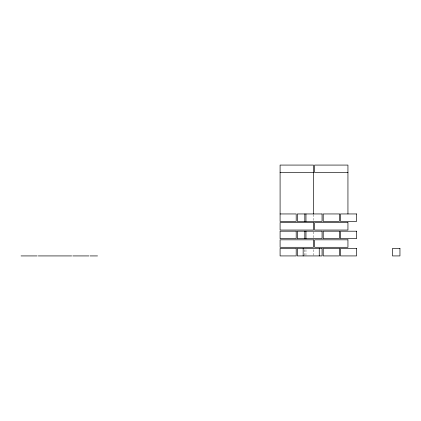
<?xml version="1.0" encoding="UTF-8"?>
<svg xmlns="http://www.w3.org/2000/svg" width="421" height="421" viewBox="0 0 421 421"><rect width="100%" height="100%" fill="white"/><g stroke="black" fill="none" stroke-linecap="round" stroke-linejoin="round"><path stroke-width="0.32" stroke-dasharray="2.1 1.58" d="M313.445 214.573L313.445 220.804M313.445 231.824L313.445 238.054M313.445 249.695L313.445 255.3M305.967 249.695L305.967 255.3M304.82 249.695L304.82 255.926"/><path stroke-width="0.63" d="M280.091 172.552L313.445 172.552M347.941 172.552L314.592 172.552L314.592 165.074L347.941 165.074L347.941 213.952M280.091 213.952L296.195 213.952L296.195 221.425L280.091 221.425L280.091 165.074L313.445 165.074L313.445 213.952M21.05 255.926L37.148 255.926M38.3 255.926L71.649 255.926M72.801 255.926L88.899 255.926M90.052 255.926L97.525 255.926M319.255 248.448L319.255 255.926M305.967 213.952L305.967 221.425M305.967 231.197L305.967 238.675M304.82 213.952L304.82 221.425M304.82 231.197L304.82 238.675M303.157 248.448L303.157 255.926M322.065 213.952L297.342 213.952L297.342 221.425L322.065 221.425L322.065 213.952M339.315 213.952L323.217 213.952L323.217 221.425L339.315 221.425L339.315 213.952M356.566 213.952L340.468 213.952L340.468 221.425L356.566 221.425L356.566 213.952M313.445 222.577L280.091 222.577L280.091 230.05L313.445 230.05L313.445 222.577M347.941 222.577L314.592 222.577L314.592 230.05L347.941 230.05L347.941 222.577M296.195 231.197L280.091 231.197L280.091 238.675L296.195 238.675L296.195 231.197M322.065 231.197L297.342 231.197L297.342 238.675L322.065 238.675L322.065 231.197M339.315 231.197L323.217 231.197L323.217 238.675L339.315 238.675L339.315 231.197M356.566 231.197L340.468 231.197L340.468 238.675L356.566 238.675L356.566 231.197M313.445 239.823L280.091 239.823L280.091 247.301L313.445 247.301L313.445 239.823M347.941 239.823L314.592 239.823L314.592 247.301L347.941 247.301L347.941 239.823M296.195 248.448L280.091 248.448L280.091 255.926L296.195 255.926L296.195 248.448M322.065 248.448L297.342 248.448L297.342 255.926L322.065 255.926L322.065 248.448M339.315 248.448L323.217 248.448L323.217 255.926L339.315 255.926L339.315 248.448M356.566 248.448L340.468 248.448L340.468 255.926L356.566 255.926L356.566 248.448M399.95 248.448L392.477 248.448L392.477 255.926L399.95 255.926L399.95 248.448"/></g></svg>
